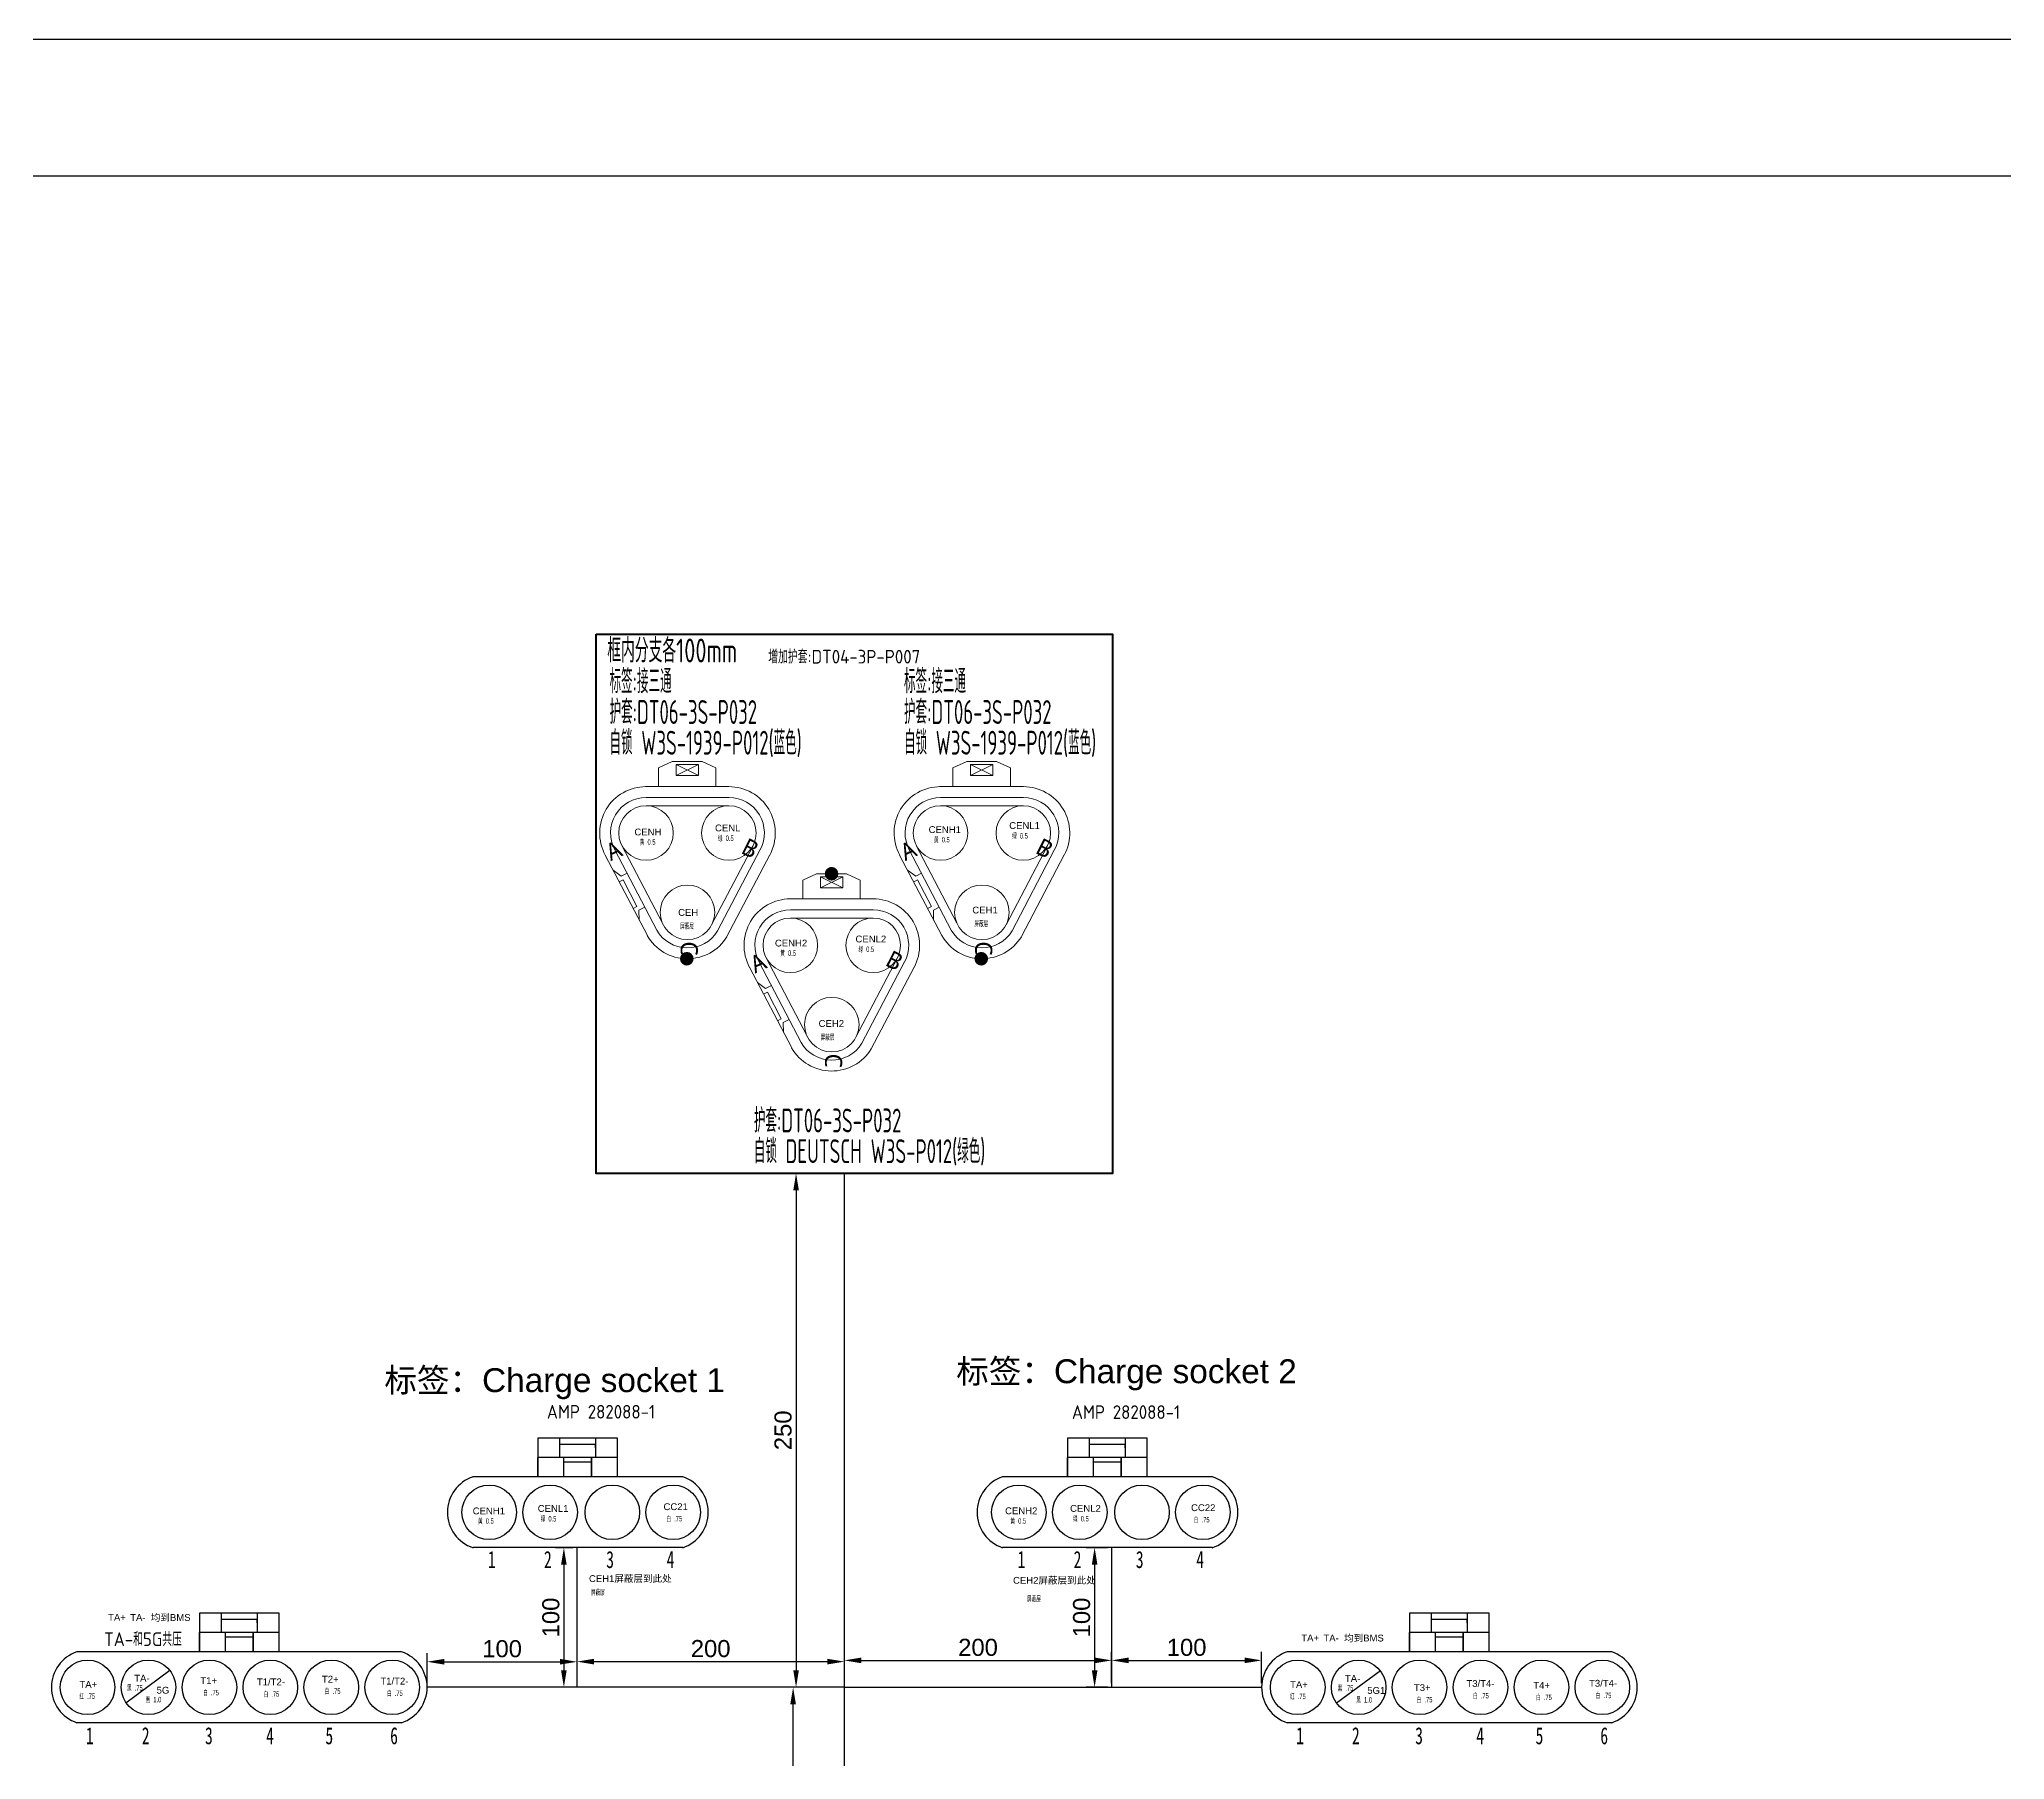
# Model space of a CAD drawing. Header units: millimetres. Extents: x 62 to 1873, y 998 to 1938.
# Drawn here: x 445.6 to 733.7, y 1685.7 to 1937.8 of the extents above; entities that cross this region are included whole.
import ezdxf

# ---------------------------------------------------------------- set-up
doc = ezdxf.new("R2010")
doc.units = ezdxf.units.MM
for name, color, linetype, lineweight in [('1轮廓实线层', 7, 'Continuous', 50), ('AM60', 3, 'Continuous', 25), ('AM_6', 3, 'Continuous', 25), ('护套层', 3, 'Continuous', 0)]:
    doc.layers.add(name, color=color, linetype=linetype, lineweight=lineweight)
for name, color, linetype in [('孔名层', 1, 'Continuous'), ('标题栏', 7, 'Continuous'), ('线色线径', 1, 'Continuous')]:
    doc.layers.add(name, color=color, linetype=linetype)
doc.styles.add('FST', font='', dxfattribs={"width": 0.67})
doc.styles.add('ISO Proportional', font='isocp.shx', dxfattribs={"bigfont": 'gbcbig.shx'})
doc.styles.get("Standard").update_dxf_attribs({"font": 'arial.ttf'})
doc.styles.add('TH_GBDIM', font='gbenor.shx', dxfattribs={"width": 0.8, "bigfont": 'gbcbig.shx'})
doc.styles.add('孔名字体', font='', dxfattribs={"height": 5, "bigfont": 'gbcbig.shx'})
doc.styles.add('技术要求及剖视用', font='gbenor.shx', dxfattribs={"width": 0.7, "bigfont": 'gbcbig.shx'})
doc.styles.get('FST').set_extended_font_data('FangSong_GB2312')
doc.styles.get('孔名字体').set_extended_font_data('Microsoft YaHei')
doc.dimstyles.new('ISO-25', dxfattribs={"dimtxt": 2.5, "dimasz": 2.5, "dimexe": 1.25, "dimexo": 0.625, "dimtad": 1, "dimtxsty": 'Standard', "dimcen": 2.5, "dimadec": 0, "dimazin": 0, "dimtfac": 1, "dimtmove": 0, "dimatfit": 3, "dimfxl": 1, "dimarcsym": 0})

# ---------------------------------------------------------------- blocks, each defined once
blk = doc.blocks.new('A$C5b011ca6')
at = {"layer": 'AM_6'}
for p, q in [((13.24, 19.04), (13.24, 16.2)), ((13.24, 19.04), (13.24, 16.2)), ((24.94, 19.04), (13.24, 19.04)), ((16.48, 16.2), (16.48, 19.04)), ((21.7, 18.12), (16.48, 18.12)), ((21.7, 19.04), (21.7, 16.2)), ((21.7, 17.62), (21.7, 18.12)), ((24.94, 16.2), (24.94, 19.04)), ((17.06, 16.2), (13.24, 16.2)), ((13.24, 16.2), (13.24, 13.36)), ((13.24, 13.36), (13.24, 16.2)), ((13.24, 16.2), (13.24, 13.36)), ((13.24, 13.36), (13.24, 16.2)), ((21.12, 16.2), (17.06, 16.2)), ((17.06, 13.36), (17.06, 16.2)), ((21.12, 15.5), (17.06, 15.5)), ((24.94, 16.2), (21.12, 16.2)), ((21.12, 16.2), (21.12, 13.36)), ((21.12, 13.36), (21.12, 16.2)), ((24.94, 13.36), (24.94, 16.2)), ((34.49, 13.36), (3.74, 13.36)), ((34.49, 2.99), (3.74, 2.99))]:
    blk.add_line(p, q, dxfattribs=at)
for centre in [(6.12, 8.17), (15.05, 8.17), (24.17, 8.17), (33.1, 8.17)]:
    blk.add_circle(centre, 4, dxfattribs=at)
for centre, start, end in [((5.47, 8.17), 108.3917, 251.6083), ((32.76, 8.17), 288.3917, 71.6083)]:
    blk.add_arc(centre, 5.47, start, end, dxfattribs=at)
at = {"layer": '孔名层', "style": 'FST', "width": 0.67}
for s, p in [('1', (5.93, 0)), ('2', (14.15, 0)), ('3', (23.27, 0)), ('4', (32.13, 0))]:
    blk.add_text(s, height=2.5, dxfattribs=at).set_placement(p)
blk = doc.blocks.new('DT06-3S-P032-Out21521105156')
for p, q in [((-29.33, -14.82), (-27.31, -13.9)), ((-27.31, -13.9), (-22.94, -13.9)), ((-23.49, -14.35), (-26.76, -15.95)), ((-26.76, -14.35), (-23.49, -15.95)), ((-22.94, -13.9), (-20.92, -14.82)), ((-29.33, -17.58), (-29.33, -14.82)), ((-20.92, -17.58), (-20.92, -14.82)), ((-31.24, -17.58), (-19.01, -17.58)), ((-31.16, -19.18), (-19.01, -19.18)), ((-28.12, -17.58), (-29.33, -17.58)), ((-22.13, -17.58), (-20.92, -17.58)), ((-31.16, -20.38), (-19, -20.38)), ((-37.15, -27.61), (-30.97, -39.42)), ((-35.74, -26.85), (-29.59, -38.61)), ((-34.71, -26.23), (-28.76, -37.59)), ((-15.47, -26.24), (-21.54, -37.86)), ((-14.43, -26.82), (-20.66, -38.73)), ((-13.02, -27.58), (-19.3, -39.57)), ((-34.8, -30.7), (-35.98, -29.85)), ((-34.51, -31.26), (-35.08, -31.56)), ((-33.95, -30.26), (-34.8, -30.7)), ((-34.51, -31.26), (-32.5, -35.14)), ((-32.5, -35.14), (-33.06, -35.43)), ((-31.35, -35.26), (-32.21, -35.7)), ((-32.21, -35.7), (-32.17, -37.13))]:
    blk.add_line(p, q)
blk.add_lwpolyline([(-26.76, -14.35), (-23.49, -14.35), (-23.49, -15.95), (-26.76, -15.95)], close=True)
for centre in [(-31.16, -24.38), (-19.01, -24.38), (-25.09, -36.01)]:
    blk.add_circle(centre, 4)
for centre, radius, start, end in [((-31.16, -24.38), 6.8, 90, 208.4025), ((-31.16, -24.38), 5.2, 90, 208.4025), ((-19.01, -24.38), 6.8, 331.5975, 90), ((-19.01, -24.38), 5.2, 331.5975, 90), ((-25.09, -36.01), 6.8, 210, 328.4025), ((-25.09, -36.01), 5.2, 210, 328.4025)]:
    blk.add_arc(centre, radius, start, end)
at = {"layer": '孔名层', "style": '孔名字体'}
for s, rotation, p in [('A', 24.8528, (-36.33, -28.52)), ('B', 333.3512, (-17.4, -27.25)), ('C', 268.5587, (-26.04, -40.23))]:
    blk.add_text(s, height=2.5, rotation=rotation, dxfattribs=at).set_placement(p)
at = {"layer": '护套层', "style": '技术要求及剖视用', "width": 0.67}
for tag, p, flags in [('备注', (11.43, 11.35), 8), ('标号', (11.43, 7.35), 8), ('功能', (10.93, 3.35), 8), ('英文功能', (10.93, -0.65), 8), ('编号', (-0.07, -4.65), 8), ('护套号', (10.93, -4.65), 8), ('颜色', (31.93, -4.65), 9), ('统计到BOM', (31.93, -6.65), 9), ('厂家', (33.93, -4.65), 9), ('端子', (35.93, -4.65), 9), ('客户代号', (-0.07, -8.65), 8), ('配件', (10.93, -8.65), 8), ('配置', (31.93, -8.65), 9), ('编码', (33.93, -8.65), 9), ('防水栓', (35.93, -8.65), 9), ('工序', (31.93, -10.65), 9), ('工位', (33.93, -10.65), 9), ('设计软件', (38.69, -10.65), 9), ('附件', (10.93, -12.65), 8), ('视图', (31.93, -12.65), 9), ('方向', (33.93, -12.65), 9), ('盲栓', (35.93, -12.65), 9)]:
    blk.add_attdef(tag, p, '', height=3.5, dxfattribs=dict(at, flags=flags))
blk = doc.blocks.new('DT06-3S-P032-Out21521105310')
for p, q in [((-29.33, -14.82), (-27.31, -13.9)), ((-27.31, -13.9), (-22.94, -13.9)), ((-23.49, -14.35), (-26.76, -15.95)), ((-26.76, -14.35), (-23.49, -15.95)), ((-22.94, -13.9), (-20.92, -14.82)), ((-29.33, -17.58), (-29.33, -14.82)), ((-20.92, -17.58), (-20.92, -14.82)), ((-31.24, -17.58), (-19.01, -17.58)), ((-31.16, -19.18), (-19.01, -19.18)), ((-28.12, -17.58), (-29.33, -17.58)), ((-22.13, -17.58), (-20.92, -17.58)), ((-31.16, -20.38), (-19, -20.38)), ((-37.15, -27.61), (-30.97, -39.42)), ((-35.74, -26.85), (-29.59, -38.61)), ((-34.71, -26.23), (-28.76, -37.59)), ((-15.47, -26.24), (-21.54, -37.86)), ((-14.43, -26.82), (-20.66, -38.73)), ((-13.02, -27.58), (-19.3, -39.57)), ((-34.8, -30.7), (-35.98, -29.85)), ((-34.51, -31.26), (-35.08, -31.56)), ((-33.95, -30.26), (-34.8, -30.7)), ((-34.51, -31.26), (-32.5, -35.14)), ((-32.5, -35.14), (-33.06, -35.43)), ((-31.35, -35.26), (-32.21, -35.7)), ((-32.21, -35.7), (-32.17, -37.13))]:
    blk.add_line(p, q)
blk.add_lwpolyline([(-26.76, -14.35), (-23.49, -14.35), (-23.49, -15.95), (-26.76, -15.95)], close=True)
for centre in [(-31.16, -24.38), (-19.01, -24.38), (-25.09, -36.01)]:
    blk.add_circle(centre, 4)
for centre, radius, start, end in [((-31.16, -24.38), 6.8, 90, 208.4025), ((-31.16, -24.38), 5.2, 90, 208.4025), ((-19.01, -24.38), 6.8, 331.5975, 90), ((-19.01, -24.38), 5.2, 331.5975, 90), ((-25.09, -36.01), 6.8, 210, 328.4025), ((-25.09, -36.01), 5.2, 210, 328.4025)]:
    blk.add_arc(centre, radius, start, end)
at = {"layer": '孔名层', "style": '孔名字体'}
for s, rotation, p in [('A', 24.8528, (-36.33, -28.52)), ('B', 333.3512, (-17.4, -27.25)), ('C', 268.5587, (-26.04, -40.23))]:
    blk.add_text(s, height=2.5, rotation=rotation, dxfattribs=at).set_placement(p)
at = {"layer": '护套层', "style": '技术要求及剖视用', "width": 0.67}
for tag, p, flags in [('备注', (11.43, 11.35), 8), ('标号', (11.43, 7.35), 8), ('功能', (10.93, 3.35), 8), ('英文功能', (10.93, -0.65), 8), ('编号', (-0.07, -4.65), 8), ('护套号', (10.93, -4.65), 8), ('颜色', (31.93, -4.65), 9), ('统计到BOM', (31.93, -6.65), 9), ('厂家', (33.93, -4.65), 9), ('端子', (35.93, -4.65), 9), ('客户代号', (-0.07, -8.65), 8), ('配件', (10.93, -8.65), 8), ('配置', (31.93, -8.65), 9), ('编码', (33.93, -8.65), 9), ('防水栓', (35.93, -8.65), 9), ('工序', (31.93, -10.65), 9), ('工位', (33.93, -10.65), 9), ('设计软件', (38.69, -10.65), 9), ('附件', (10.93, -12.65), 8), ('视图', (31.93, -12.65), 9), ('方向', (33.93, -12.65), 9), ('盲栓', (35.93, -12.65), 9)]:
    blk.add_attdef(tag, p, '', height=3.5, dxfattribs=dict(at, flags=flags))
blk = doc.blocks.new('*D110')
at = {"color": 0, "lineweight": -2, "transparency": 16777216}
for p, q in [((563, 1696.27), (554.87, 1696.27)), ((556.12, 1596.97), (556.12, 1693.77)), ((563, 1594.47), (554.87, 1594.47))]:
    blk.add_line(p, q, dxfattribs=at)
at = {"color": 0, "transparency": 16777216}
for points in [[(555.7, 1693.77), (556.53, 1693.77), (556.12, 1696.27)], [(555.7, 1596.97), (556.53, 1596.97), (556.12, 1594.47)]]:
    blk.add_solid(points, dxfattribs=at)
at = {"layer": 'Defpoints', "color": 0, "transparency": 16777216}
for p in [(556.12, 1696.27), (563.63, 1696.27), (563.63, 1594.47)]:
    blk.add_point(p, dxfattribs=at)
at = {"color": 3, "transparency": 16777216, "insert": (554.22, 1645.37), "char_height": 2.5, "attachment_point": 5, "rotation": 90}
blk.add_mtext('500', dxfattribs=at)
blk = doc.blocks.new('*D111')
at = {"color": 0, "lineweight": -2, "transparency": 16777216}
for p, q in [((563, 1771.59), (555.3, 1771.59)), ((556.55, 1769.09), (556.55, 1698.77)), ((563, 1696.27), (555.3, 1696.27))]:
    blk.add_line(p, q, dxfattribs=at)
at = {"color": 0, "transparency": 16777216}
for points in [[(556.14, 1769.09), (556.97, 1769.09), (556.55, 1771.59)], [(556.14, 1698.77), (556.97, 1698.77), (556.55, 1696.27)]]:
    blk.add_solid(points, dxfattribs=at)
at = {"layer": 'Defpoints', "color": 0, "transparency": 16777216}
for p in [(563.63, 1771.59), (556.55, 1696.27), (563.63, 1696.27)]:
    blk.add_point(p, dxfattribs=at)
at = {"color": 3, "transparency": 16777216, "insert": (554.65, 1733.93), "char_height": 2.5, "attachment_point": 5, "rotation": 90}
blk.add_mtext('250', dxfattribs=at)
blk = doc.blocks.new('*D112')
at = {"color": 0, "lineweight": -2, "transparency": 16777216}
for p, q in [((524.44, 1696.89), (524.44, 1701.28)), ((563.63, 1696.89), (563.63, 1701.28)), ((526.94, 1700.03), (561.13, 1700.03))]:
    blk.add_line(p, q, dxfattribs=at)
at = {"color": 0, "transparency": 16777216}
for points in [[(526.94, 1700.45), (526.94, 1699.62), (524.44, 1700.03)], [(561.13, 1700.45), (561.13, 1699.62), (563.63, 1700.03)]]:
    blk.add_solid(points, dxfattribs=at)
at = {"layer": 'Defpoints', "color": 0, "transparency": 16777216}
for p in [(563.63, 1700.03), (524.44, 1696.27), (563.63, 1696.27)]:
    blk.add_point(p, dxfattribs=at)
at = {"color": 3, "transparency": 16777216, "insert": (544.03, 1701.93), "char_height": 2.5, "attachment_point": 5}
blk.add_mtext('200', dxfattribs=at)
blk = doc.blocks.new('*D113')
at = {"color": 0, "lineweight": -2, "transparency": 16777216}
for p, q in [((502.46, 1696.89), (502.46, 1701.26)), ((524.44, 1696.89), (524.44, 1701.26)), ((504.96, 1700.01), (521.94, 1700.01))]:
    blk.add_line(p, q, dxfattribs=at)
at = {"color": 0, "transparency": 16777216}
for points in [[(504.96, 1700.43), (504.96, 1699.6), (502.46, 1700.01)], [(521.94, 1700.43), (521.94, 1699.6), (524.44, 1700.01)]]:
    blk.add_solid(points, dxfattribs=at)
at = {"layer": 'Defpoints', "color": 0, "transparency": 16777216}
for p in [(524.44, 1700.01), (502.46, 1696.27), (524.44, 1696.27)]:
    blk.add_point(p, dxfattribs=at)
at = {"color": 3, "transparency": 16777216, "insert": (513.45, 1701.91), "char_height": 2.5, "attachment_point": 5}
blk.add_mtext('100', dxfattribs=at)
blk = doc.blocks.new('*D114')
at = {"color": 0, "lineweight": -2, "transparency": 16777216}
for p, q in [((523.81, 1716.73), (521.26, 1716.73)), ((522.51, 1714.23), (522.51, 1698.77)), ((523.81, 1696.27), (521.26, 1696.27))]:
    blk.add_line(p, q, dxfattribs=at)
at = {"color": 0, "transparency": 16777216}
for points in [[(522.09, 1714.23), (522.92, 1714.23), (522.51, 1716.73)], [(522.09, 1698.77), (522.92, 1698.77), (522.51, 1696.27)]]:
    blk.add_solid(points, dxfattribs=at)
at = {"layer": 'Defpoints', "color": 0, "transparency": 16777216}
for p in [(524.44, 1716.73), (522.51, 1696.27), (524.44, 1696.27)]:
    blk.add_point(p, dxfattribs=at)
at = {"color": 3, "transparency": 16777216, "insert": (520.61, 1706.5), "char_height": 2.5, "attachment_point": 5, "rotation": 90}
blk.add_mtext('100', dxfattribs=at)
blk = doc.blocks.new('*D115')
at = {"color": 0, "lineweight": -2, "transparency": 16777216}
for p, q in [((563.63, 1696.89), (563.63, 1701.46)), ((566.13, 1700.21), (600.32, 1700.21)), ((602.82, 1696.89), (602.82, 1701.46))]:
    blk.add_line(p, q, dxfattribs=at)
at = {"color": 0, "transparency": 16777216}
for points in [[(566.13, 1700.63), (566.13, 1699.8), (563.63, 1700.21)], [(600.32, 1700.63), (600.32, 1699.8), (602.82, 1700.21)]]:
    blk.add_solid(points, dxfattribs=at)
at = {"layer": 'Defpoints', "color": 0, "transparency": 16777216}
for p in [(602.82, 1700.21), (563.63, 1696.27), (602.82, 1696.27)]:
    blk.add_point(p, dxfattribs=at)
at = {"color": 3, "transparency": 16777216, "insert": (583.23, 1702.11), "char_height": 2.5, "attachment_point": 5}
blk.add_mtext('200', dxfattribs=at)
blk = doc.blocks.new('*D116')
at = {"color": 0, "lineweight": -2, "transparency": 16777216}
for p, q in [((602.82, 1696.89), (602.82, 1701.46)), ((605.32, 1700.21), (622.3, 1700.21)), ((624.8, 1696.89), (624.8, 1701.46))]:
    blk.add_line(p, q, dxfattribs=at)
at = {"color": 0, "transparency": 16777216}
for points in [[(605.32, 1700.63), (605.32, 1699.8), (602.82, 1700.21)], [(622.3, 1700.63), (622.3, 1699.8), (624.8, 1700.21)]]:
    blk.add_solid(points, dxfattribs=at)
at = {"layer": 'Defpoints', "color": 0, "transparency": 16777216}
for p in [(624.8, 1700.21), (602.82, 1696.27), (624.8, 1696.27)]:
    blk.add_point(p, dxfattribs=at)
at = {"color": 3, "transparency": 16777216, "insert": (613.81, 1702.11), "char_height": 2.5, "attachment_point": 5}
blk.add_mtext('100', dxfattribs=at)
blk = doc.blocks.new('*D117')
at = {"color": 0, "lineweight": -2, "transparency": 16777216}
for p, q in [((602.2, 1716.73), (599.07, 1716.73)), ((600.32, 1714.23), (600.32, 1698.77)), ((602.2, 1696.27), (599.07, 1696.27))]:
    blk.add_line(p, q, dxfattribs=at)
at = {"color": 0, "transparency": 16777216}
for points in [[(599.91, 1714.23), (600.74, 1714.23), (600.32, 1716.73)], [(599.91, 1698.77), (600.74, 1698.77), (600.32, 1696.27)]]:
    blk.add_solid(points, dxfattribs=at)
at = {"layer": 'Defpoints', "color": 0, "transparency": 16777216}
for p in [(602.82, 1716.73), (600.32, 1696.27), (602.82, 1696.27)]:
    blk.add_point(p, dxfattribs=at)
at = {"color": 3, "transparency": 16777216, "insert": (598.42, 1706.5), "char_height": 2.5, "attachment_point": 5, "rotation": 90}
blk.add_mtext('100', dxfattribs=at)
blk = doc.blocks.new('A$Ca6ca7e8a')
at = {"layer": '标题栏'}
for p, q in [((0, 940.14), (1811.69, 940.14)), ((20, 920.14), (1791.69, 920.14))]:
    blk.add_line(p, q, dxfattribs=at)

msp = doc.modelspace()

# ---------------------------------------------------------------- hatches: boundary and pattern name
at = {"layer": '护套层'}
h = msp.add_hatch(color=256, dxfattribs=at)
edge = h.paths.add_edge_path()
edge.add_arc((561.751, 1815.503), 1, 0, 360)
h = msp.add_hatch(color=256, dxfattribs=at)
edge = h.paths.add_edge_path()
edge.add_arc((540.533, 1803.048), 1, 0, 360)
h = msp.add_hatch(color=256, dxfattribs=at)
edge = h.paths.add_edge_path()
edge.add_arc((583.704, 1803.048), 1, 0, 360)

# ---------------------------------------------------------------- linework, layer by layer
for p, q in [((563.63, 1594.474), (563.63, 1771.592)), ((524.436, 1696.267), (524.436, 1716.733)), ((602.823, 1696.267), (602.823, 1716.733)), ((563.63, 1696.267), (502.463, 1696.267)), ((563.63, 1696.267), (624.797, 1696.267))]:
    msp.add_line(p, q)
at = {"color": 3}
for p, q in [((469.07, 1707.139), (469.07, 1704.298)), ((469.07, 1707.139), (469.07, 1704.298)), ((480.766, 1707.139), (469.07, 1707.139)), ((472.304, 1704.298), (472.304, 1707.139)), ((477.532, 1706.215), (472.304, 1706.215)), ((477.532, 1707.139), (477.532, 1704.298)), ((477.532, 1705.719), (477.532, 1706.215)), ((480.766, 1704.298), (480.766, 1707.139)), ((646.493, 1707.139), (646.493, 1704.298)), ((646.493, 1707.139), (646.493, 1704.298)), ((658.189, 1707.139), (646.493, 1707.139)), ((649.727, 1704.298), (649.727, 1707.139)), ((654.956, 1706.215), (649.727, 1706.215)), ((654.956, 1707.139), (654.956, 1704.298)), ((654.956, 1705.719), (654.956, 1706.215)), ((658.189, 1704.298), (658.189, 1707.139)), ((472.887, 1704.298), (469.07, 1704.298)), ((469.07, 1704.298), (469.07, 1701.453)), ((469.07, 1701.453), (469.07, 1704.298)), ((469.07, 1704.298), (469.07, 1701.453)), ((469.07, 1701.453), (469.07, 1704.298)), ((476.949, 1704.298), (472.887, 1704.298)), ((472.887, 1701.453), (472.887, 1704.298)), ((476.949, 1703.597), (472.887, 1703.597)), ((480.766, 1704.298), (476.949, 1704.298)), ((476.949, 1704.298), (476.949, 1701.453)), ((476.949, 1701.453), (476.949, 1704.298)), ((480.766, 1701.453), (480.766, 1704.298)), ((650.31, 1704.298), (646.493, 1704.298)), ((646.493, 1704.298), (646.493, 1701.453)), ((646.493, 1701.453), (646.493, 1704.298)), ((646.493, 1704.298), (646.493, 1701.453)), ((646.493, 1701.453), (646.493, 1704.298)), ((654.372, 1704.298), (650.31, 1704.298)), ((650.31, 1701.453), (650.31, 1704.298)), ((654.372, 1703.597), (650.31, 1703.597)), ((658.189, 1704.298), (654.372, 1704.298)), ((654.372, 1704.298), (654.372, 1701.453)), ((654.372, 1701.453), (654.372, 1704.298)), ((658.189, 1701.453), (658.189, 1704.298)), ((498.722, 1701.453), (451.114, 1701.453)), ((676.145, 1701.453), (628.537, 1701.453)), ((458.31, 1694.006), (464.738, 1698.76)), ((635.805, 1693.973), (642.233, 1698.727)), ((498.722, 1691.081), (451.114, 1691.081)), ((676.145, 1691.081), (628.537, 1691.081))]:
    msp.add_line(p, q, dxfattribs=at)
for centre in [(452.677, 1696.267), (461.61, 1696.267), (461.61, 1696.267), (461.61, 1696.267), (470.542, 1696.267), (470.542, 1696.267), (470.542, 1696.267), (479.475, 1696.267), (479.475, 1696.267), (488.408, 1696.267), (488.408, 1696.267), (497.34, 1696.267), (630.1, 1696.267), (639.033, 1696.267), (639.033, 1696.267), (639.033, 1696.267), (647.965, 1696.267), (647.965, 1696.267), (647.965, 1696.267), (656.898, 1696.267), (656.898, 1696.267), (665.831, 1696.267), (665.831, 1696.267), (674.763, 1696.267)]:
    msp.add_circle(centre, 4, dxfattribs=at)
for centre, start, end in [((452.839, 1696.267), 108.3917, 251.6083), ((496.998, 1696.267), 288.3917, 71.6083), ((630.262, 1696.267), 108.3917, 251.6083), ((674.421, 1696.267), 288.3917, 71.6083)]:
    msp.add_arc(centre, 5.465, start, end, dxfattribs=at)
at = {"layer": '1轮廓实线层', "color": 2}
msp.add_lwpolyline([(527.264, 1850.596), (602.945, 1850.596), (602.945, 1771.592), (527.264, 1771.592)], close=True, dxfattribs=at)

# ---------------------------------------------------------------- block references
for name, p in [('A$Ca6ca7e8a', (61.627, 997.667)), ('A$C5b011ca6', (505.444, 1713.747)), ('A$C5b011ca6', (583.093, 1713.747))]:
    msp.add_blockref(name, p)
at = {"layer": '护套层'}
ref = msp.add_blockref('DT06-3S-P032-Out21521105156', (565.716, 1845.857), dxfattribs=at)
ref.add_attrib('功能', '标签:接三通', (529.207, 1841.96), dxfattribs={"height": 3.5, "style": '技术要求及剖视用', "width": 0.67})
ref.add_attrib('护套号', '护套:DT06-3S-P032', (529.207, 1837.46), dxfattribs={"height": 3.5, "style": '技术要求及剖视用', "width": 0.67})
ref.add_attrib('附件', '自锁 W3S-1939-P012(蓝色)', (529.207, 1832.96), dxfattribs={"height": 3.5, "style": '技术要求及剖视用', "width": 0.67})
ref = msp.add_blockref('DT06-3S-P032-Out21521105156', (608.887, 1845.857), dxfattribs=at)
ref.add_attrib('功能', '标签:接三通', (572.379, 1841.959), dxfattribs={"height": 3.5, "style": '技术要求及剖视用', "width": 0.67})
ref.add_attrib('护套号', '护套:DT06-3S-P032', (572.379, 1837.459), dxfattribs={"height": 3.5, "style": '技术要求及剖视用', "width": 0.67})
ref.add_attrib('附件', '自锁 W3S-1939-P012(蓝色)', (572.379, 1832.959), dxfattribs={"height": 3.5, "style": '技术要求及剖视用', "width": 0.67})
ref = msp.add_blockref('DT06-3S-P032-Out21521105310', (586.877, 1829.4), dxfattribs=at)
ref.add_attrib('护套号', '护套:DT06-3S-P032', (550.368, 1777.591), dxfattribs={"height": 3.5, "style": '技术要求及剖视用', "width": 0.67})
ref.add_attrib('附件', '自锁 DEUTSCH W3S-P012(绿色)', (550.368, 1773.091), dxfattribs={"height": 3.5, "style": '技术要求及剖视用', "width": 0.67})

# ---------------------------------------------------------------- texts
at = {"color": 4, "style": 'TH_GBDIM', "width": 0.8}
msp.add_text('框内分支各100mm', height=3.5, dxfattribs=at).set_placement((528.881, 1846.469))
at = {"layer": 'AM60', "color": 6, "style": 'ISO Proportional'}
msp.add_text('增加护套:DT04-3P-P007', height=2, dxfattribs=at).set_placement((552.477, 1846.319))
at = {"layer": 'AM60', "lineweight": 5}
for s, p in [('CENH', (532.852, 1821.125)), ('CENL', (544.668, 1821.721)), ('CENH1', (575.985, 1821.476)), ('CENL1', (587.802, 1822.072)), ('CENH2', (553.452, 1804.846)), ('CENL2', (565.268, 1805.442)), ('CC21', (537.119, 1722.238)), ('CENH1', (509.139, 1721.62)), ('CENL1', (518.675, 1721.979)), ('CENH2', (587.19, 1721.631)), ('CENL2', (596.726, 1721.99)), ('CC22', (614.46, 1722.092)), ('TA+', (455.69, 1706.012)), ('TA-  均到BMS ', (458.931, 1705.997)), ('TA+', (630.627, 1703)), ('TA-  均到BMS ', (633.868, 1702.985)), ('TA-', (459.526, 1697.097)), ('T1+', (469.211, 1696.746)), ('T1/T2-', (477.507, 1696.564)), ('T2+', (487.04, 1696.957)), ('T1/T2-', (495.606, 1696.674)), ('TA-', (637.021, 1697.064)), ('T3/T4-', (654.833, 1696.323)), ('T3/T4-', (672.813, 1696.358)), ('TA+', (451.487, 1696.183)), ('5G', (462.802, 1695.34)), ('TA+', (628.982, 1696.15)), ('5G1', (640.297, 1695.307)), ('T3+', (647.136, 1695.714)), ('T4+', (664.636, 1696.053))]:
    msp.add_text(s, height=1, dxfattribs=at).set_placement(p)
at = {"layer": 'AM60', "color": 3, "style": 'ISO Proportional'}
for s, p in [('AMP 282088-1 ', (520.017, 1735.652)), ('AMP 282088-1 ', (596.993, 1735.6)), ('TA-和5G共压', (455.103, 1702.318))]:
    msp.add_text(s, height=2, dxfattribs=at).set_placement(p)
at = {"layer": 'AM60', "lineweight": 5, "char_height": 1, "attachment_point": 1}
for s, insert, width in [('CEH', (539.261, 1810.337), 2.90576), ('CEH1', (582.394, 1810.687), 2.90576), ('CEH2', (559.86, 1794.057), 2.90576), ('CEH1{\\fSimSun|b0|i0|c134|p2;屏蔽层到此处}', (526.188, 1712.697), 16.73093), ('CEH2{\\fSimSun|b0|i0|c134|p2;屏蔽层到此处}', (588.362, 1712.446), 16.73093)]:
    msp.add_mtext(s, dxfattribs=dict(at, insert=insert, width=width))
at = {"layer": 'AM60', "char_height": 3.5, "attachment_point": 1}
for s, width, insert in [('{\\fSimSun|b0|i0|c134|p2;\\C3;标签：\\fArial|b0|i0|c0|p34;Charge socket 1}', 50.04824, (496.194, 1743.035)), ('{\\fSimSun|b0|i0|c134|p2;\\C3;标签：\\fArial|b0|i0|c0|p34;Charge socket 2}', 56.37286, (580.04, 1744.339))]:
    msp.add_mtext_dynamic_manual_height_columns(s, width=width, gutter_width=12.5, heights=[35.837], dxfattribs=dict(at, insert=insert))
at = {"layer": '孔名层', "style": 'FST', "width": 0.67}
for s, p in [('1', (452.447, 1687.921)), ('2', (460.629, 1687.921)), ('3', (469.894, 1687.921)), ('4', (478.86, 1687.921)), ('5', (487.548, 1687.921)), ('6', (497.039, 1687.921)), ('1', (629.87, 1687.921)), ('2', (638.052, 1687.921)), ('3', (647.317, 1687.921)), ('4', (656.283, 1687.921)), ('5', (664.971, 1687.921)), ('6', (674.462, 1687.921))]:
    msp.add_text(s, height=2.5, dxfattribs=at).set_placement(p)
at = {"layer": '线色线径', "lineweight": 5, "width": 0.6}
for s, p in [('绿  0.5', (545.098, 1820.313)), ('绿  0.5', (588.232, 1820.663)), ('黄  0.5', (533.639, 1819.75)), ('黄  0.5', (576.772, 1820.101)), ('屏蔽层', (539.557, 1807.449)), ('屏蔽层', (582.69, 1807.8)), ('黄  0.5', (554.238, 1803.471)), ('绿  0.5', (565.698, 1804.033)), ('屏蔽层', (560.156, 1791.17)), ('黄  0.5', (509.926, 1720.245)), ('绿  0.5', (519.105, 1720.57)), ('白  .75', (537.535, 1720.583)), ('黄  0.5', (587.977, 1720.256)), ('绿  0.5', (597.156, 1720.581)), ('白  .75', (614.876, 1720.437)), ('屏蔽层', (526.484, 1709.81)), ('屏蔽层', (590.419, 1708.843)), ('红  .75', (451.475, 1694.565)), ('黑  .75', (458.46, 1695.789)), ('黑  1.0', (461.191, 1694.063)), ('白  .75', (469.627, 1695.09)), ('白  .75', (478.484, 1694.886)), ('白  .75', (487.456, 1695.302)), ('白  .75', (496.583, 1694.996)), ('红  .75', (628.97, 1694.532)), ('黑  .75', (635.955, 1695.756)), ('黑  1.0', (638.686, 1694.03)), ('白  .75', (647.552, 1694.059)), ('白  .75', (655.809, 1694.644)), ('白  .75', (665.051, 1694.397)), ('白  .75', (673.79, 1694.679))]:
    msp.add_text(s, height=0.8, dxfattribs=at).set_placement(p)

# ---------------------------------------------------------------- dimensions: what is measured, and where the dimension line sits
at = {"color": 1}
for base, p1, p2, text, picture, middle in [((556.555, 1696.267), (563.63, 1771.592), (563.63, 1696.267), '250', '*D111', (554.653, 1733.93)), ((522.508, 1696.267), (524.436, 1716.733), (524.436, 1696.267), '100', '*D114', (520.607, 1706.5)), ((600.323, 1696.267), (602.823, 1716.733), (602.823, 1696.267), '100', '*D117', (598.422, 1706.5)), ((556.118, 1696.267), (563.63, 1594.474), (563.63, 1696.267), '500', '*D110', (554.216, 1645.371))]:
    dim = msp.add_linear_dim(base=base, p1=p1, p2=p2, angle=90, text=text, dimstyle='ISO-25', override={"dimclrt": 3}, dxfattribs=at)
    dim.commit()
    dim.dimension.update_dxf_attribs({"geometry": picture, "text_midpoint": middle})
for base, p1, p2, text, picture, middle in [((524.436, 1700.012), (502.463, 1696.267), (524.436, 1696.267), '100', '*D113', (513.45, 1701.913)), ((563.63, 1700.032), (524.436, 1696.267), (563.63, 1696.267), '200', '*D112', (544.033, 1701.934)), ((602.823, 1700.212), (563.63, 1696.267), (602.823, 1696.267), '200', '*D115', (583.227, 1702.113)), ((624.797, 1700.212), (602.823, 1696.267), (624.797, 1696.267), '100', '*D116', (613.81, 1702.113))]:
    dim = msp.add_linear_dim(base=base, p1=p1, p2=p2, text=text, dimstyle='ISO-25', override={"dimclrt": 3}, dxfattribs=at)
    dim.commit()
    dim.dimension.update_dxf_attribs({"geometry": picture, "text_midpoint": middle})

doc.saveas('drawing.dxf')
